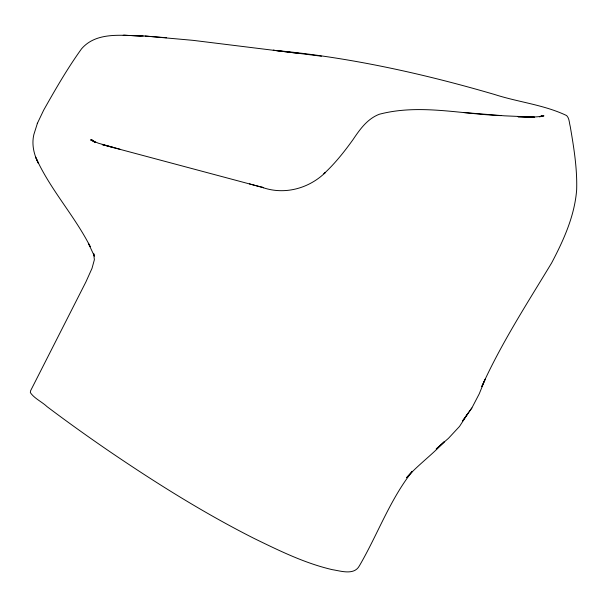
<?xml version="1.0" encoding="UTF-8"?>
<svg xmlns="http://www.w3.org/2000/svg" width="607" height="607" viewBox="0 0 607 607"><rect width="100%" height="100%" fill="white"/><g stroke="black" fill="none" stroke-linecap="round" stroke-linejoin="round"><path stroke-width="0.91" d="M37.437 123.213L33.878 134.466C31.534 144.246 33.833 154.284 38.271 163.093L35.684 157.092M37.277 123.555L43.658 110.17C55.457 89.244 67.498 68.318 81.55 48.818C96.225 31.769 121.104 35.464 141.12 35.927M471.889 407.95L462.488 421.083L471.889 407.95L479.257 393.806L485.183 379.17L481.783 386.568C501.276 343.319 527.126 303.5 551.611 262.99C563.637 240.167 574.632 215.948 576.65 189.9C577.325 168.594 573.835 147.471 570.254 126.544C569.199 122.887 569.503 118.517 566.695 115.596C544.183 104.791 518.499 102.226 494.796 94.548C422.396 73.386 348.494 57.073 273.271 50.244L298.158 53.264M468.02 413.321L459.522 426.433L448.436 438.353L436.19 449.005L444.187 441.82M444.195 441.873C432.351 454.567 418.193 464.833 406.569 477.717L412.328 471.328C389.853 499.773 377.539 534.775 359.321 565.936C354.056 575.504 340.975 571.02 332.355 569.669C304.926 563.326 279.47 550.777 254.295 538.53C203.906 513.074 155.984 483.035 109.343 451.304C88.273 436.881 67.483 422.047 47.096 406.682C41.86 401.72 34.47 398.617 30.35 392.608L30.54 390.87L85.921 281.898L92.014 268.34L94.381 259.705L93.599 253.354L94.381 255.638M539.714 116.992L541.96 115.603L540.321 116.582L543.948 115.869C535.435 117.576 526.686 116.999 518.059 116.787L534.403 117.143L504.425 115.823L463.475 112.507M166.508 37.733L145.156 36.048L123.198 35.244M123.942 35.305L143.169 36.003M145.156 36.048L193.109 40.358L298.28 53.355M501.147 115.641C460.766 114.048 419.149 103.751 379.314 114.26C367.417 118.76 359.868 129.39 353.062 139.549C344.313 151.727 334.958 163.556 323.903 173.746L325.048 172.828C308.371 188.807 283.856 195.279 261.875 187.229L263.514 187.677L249.431 183.883M298.007 53.264L321.444 56.201M114.169 147.767L102.249 144.603L263.514 187.677M120.14 149.307L98.38 143.222L90.549 139.86L95.36 142.539M95.633 142.44L91.361 139.564L94.996 142.106M94.411 256.184L88.349 243.263L90.208 246.647C74.593 215.758 50.442 189.801 36.177 158.237"/></g></svg>
